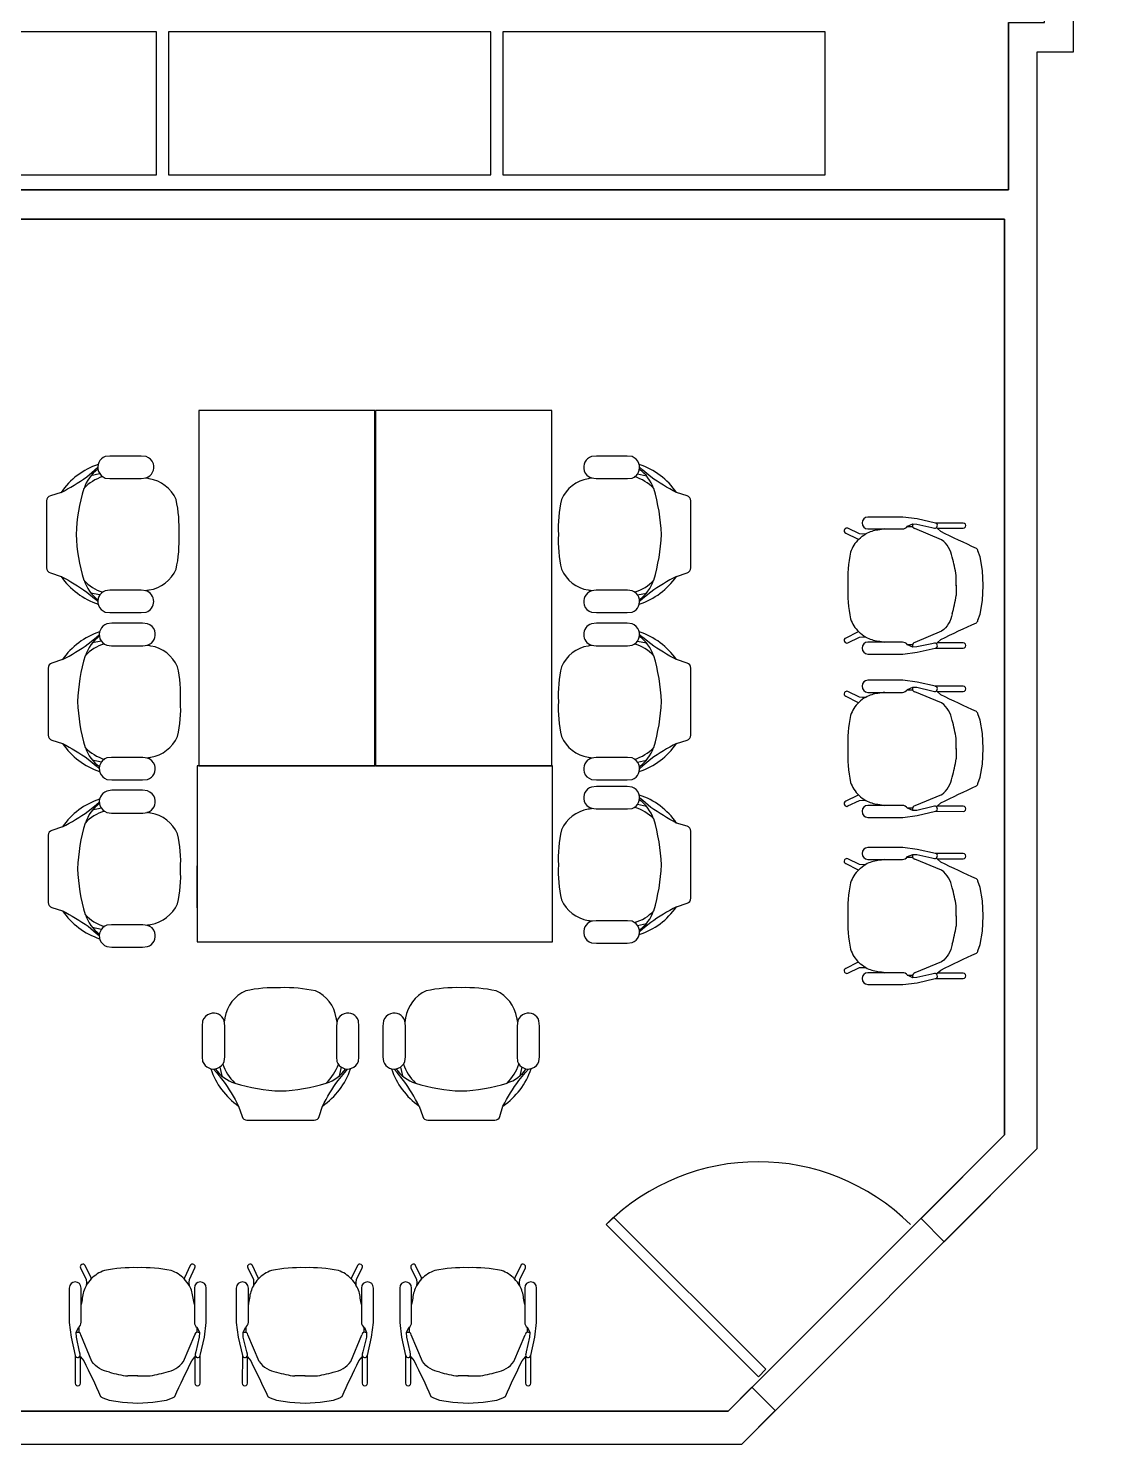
# Model space of a CAD drawing. Header units: inches. Extents: x 0 to 165, y 0 to 113.
# Drawn here: x 106.81 to 121.79, y 25.79 to 45.61 of the extents above; entities that cross this region are included whole.
import ezdxf

# ---------------------------------------------------------------- set-up
doc = ezdxf.new("R2010")
doc.units = ezdxf.units.IN
doc.header["$MEASUREMENT"] = 0
for name, color, linetype in [('COE', 2, 'Continuous'), ('Furnishings', 7, 'Continuous'), ('IntDoorsWindows', 4, 'Continuous'), ('IntWalls', 5, 'Continuous')]:
    doc.layers.add(name, color=color, linetype=linetype)

msp = doc.modelspace()

# ---------------------------------------------------------------- linework, layer by layer
at = {"layer": 'COE'}
for points in [[(89.7, 97.98), (125.427, 97.98), (125.427, 96.419), (127.255, 96.419), (127.255, 22.914), (125.427, 22.914), (125.427, 21.357), (89.617, 21.357), (89.617, 26.496), (88.95, 26.496), (88.95, 30.445), (93.216, 30.445), (97.807, 25.85), (116.764, 25.85), (120.89, 29.975), (120.89, 45.28), (121.396, 45.28), (121.363, 88.884), (117.394, 92.854), (94.06, 92.862), (94.06, 89.671), (89.7, 89.671)], [(94.253, 63.973), (94.253, 61.001), (91.421, 61.001), (91.421, 46.552), (94.361, 46.552), (94.361, 29.872), (97.778, 26.455), (104.238, 26.455), (104.238, 43.353), (120.486, 43.353), (120.486, 45.688), (120.988, 45.688), (120.988, 63.973)], [(104.646, 42.945), (104.646, 26.311), (116.574, 26.311), (120.433, 30.165), (120.433, 42.945)]]:
    msp.add_lwpolyline(points, close=True, dxfattribs=at)
at = {"layer": 'Furnishings'}
for points in [[(106.219, 43.563), (108.595, 43.563), (108.595, 45.56), (104.094, 45.56), (104.094, 43.563)], [(110.888, 43.563), (113.264, 43.563), (113.264, 45.56), (108.764, 45.56), (108.764, 43.563)], [(115.553, 43.563), (117.929, 43.563), (117.929, 45.56), (113.429, 45.56), (113.429, 43.563)], [(109.188, 35.316), (111.646, 35.316), (111.646, 40.273), (109.188, 40.273)], [(111.654, 35.316), (114.116, 35.316), (114.116, 40.273), (111.654, 40.273)], [(109.167, 35.316), (109.167, 32.858), (114.125, 32.858), (114.125, 35.316)]]:
    msp.add_lwpolyline(points, close=True, dxfattribs=at)
for points in [[(108.554, 39.532, 0.229209), (108.451, 39.631), (108.381, 39.639), (107.948, 39.639), (107.882, 39.631)], [(107.784, 39.52, 0.166356), (107.265, 39.129), (107.117, 39.083)], [(107.265, 39.129, 0.026532), (107.623, 39.347), (107.734, 39.441), (107.779, 39.483)], [(114.565, 39.433, 0.229257), (114.668, 39.334), (114.734, 39.326), (115.17, 39.326), (115.236, 39.33, 0.402579), (115.331, 39.536)], [(116.002, 39.083), (115.854, 39.129, 0.166368), (115.335, 39.52)], [(115.854, 39.129, -0.026521), (115.496, 39.347), (115.384, 39.441), (115.339, 39.483)], [(107.845, 39.351, 0.122565), (107.582, 39.186, 0.067047), (107.475, 38.544, 0.067467), (107.582, 37.906, 0.139534), (107.845, 37.741)], [(107.788, 39.425, 0.195652), (107.882, 39.33), (107.948, 39.326), (108.385, 39.326), (108.451, 39.334)], [(108.871, 38.058, 0.063127), (108.912, 38.544, 0.063129), (108.871, 39.034, 0.24696), (108.496, 39.322)], [(114.623, 39.322, 0.246947), (114.248, 39.034, 0.069367), (114.207, 38.544, 0.069418), (114.248, 38.058)], [(115.269, 37.741, 0.143246), (115.537, 37.906, 0.06276), (115.644, 38.544, 0.062369), (115.537, 39.186, 0.126416), (115.269, 39.351)], [(120.041, 38.35, -0.010146), (119.543, 38.585), (119.49, 38.63), (119.856, 38.63, 1.004466), (119.856, 38.704), (119.469, 38.704), (119.214, 38.762), (119.012, 38.787), (118.526, 38.787, 0.997063), (118.526, 38.622), (119.008, 38.622)], [(118.217, 38.564), (118.382, 38.482), (118.398, 38.478, -0.06998), (118.497, 38.552), (118.452, 38.548), (118.407, 38.552), (118.246, 38.63)], [(118.398, 38.478, 0.111473), (118.283, 38.297, 0.066499), (118.246, 37.832, 0.066499), (118.283, 37.366, 0.111458), (118.398, 37.185), (118.382, 37.181), (118.217, 37.099)], [(119.7, 38.227, 0.206201), (119.555, 38.47), (119.181, 38.626)], [(107.117, 38.009), (107.265, 37.959, 0.163162), (107.784, 37.572)], [(107.265, 37.959, -0.039099), (107.623, 37.741), (107.734, 37.65), (107.779, 37.609)], [(115.335, 37.572, 0.163173), (115.854, 37.959), (116.002, 38.009)], [(115.854, 37.959, 0.039087), (115.496, 37.741), (115.384, 37.65), (115.339, 37.609)], [(107.882, 37.461), (107.948, 37.453), (108.381, 37.453), (108.451, 37.461, 0.73436), (108.451, 37.757), (108.385, 37.766), (107.948, 37.766), (107.882, 37.757)], [(115.236, 37.296), (115.166, 37.304), (114.738, 37.304), (114.668, 37.296, 0.734361), (114.668, 37), (114.734, 36.992), (115.17, 36.992), (115.236, 37)], [(119.008, 37.041), (118.526, 37.041, 0.997054), (118.526, 36.876), (119.012, 36.876), (119.214, 36.901), (119.465, 36.959), (119.856, 36.959, 1.004485), (119.856, 37.033), (119.49, 37.033), (119.543, 37.078, -0.010146), (120.041, 37.313)], [(119.7, 37.436, -0.206188), (119.555, 37.193), (119.181, 37.037)], [(107.804, 37.185, 0.163161), (107.285, 36.798), (107.137, 36.749)], [(107.285, 36.798, 0.039111), (107.644, 37.016), (107.755, 37.107), (107.8, 37.148)], [(116.002, 36.749), (115.854, 36.798, 0.163179), (115.335, 37.185)], [(115.854, 36.798, -0.039087), (115.496, 37.016), (115.384, 37.107), (115.339, 37.148)], [(118.246, 37.033), (118.407, 37.111), (118.452, 37.115), (118.497, 37.111, -0.070013), (118.398, 37.185)], [(107.87, 37.016, 0.143258), (107.602, 36.852, 0.062759), (107.495, 36.213, 0.06237), (107.602, 35.571, 0.126427), (107.87, 35.406)], [(115.269, 35.406, 0.126402), (115.537, 35.571, 0.06237), (115.644, 36.213, 0.062759), (115.537, 36.852, 0.143233), (115.269, 37.016)], [(108.516, 35.435, 0.246964), (108.891, 35.723, 0.069367), (108.932, 36.213, 0.069419), (108.891, 36.699)], [(114.248, 36.699, 0.069419), (114.207, 36.213, 0.069367), (114.248, 35.723, 0.246949), (114.623, 35.435)], [(120.041, 36.073, -0.01013), (119.543, 36.308), (119.49, 36.353), (119.856, 36.353, 1.004522), (119.856, 36.427), (119.469, 36.427), (119.214, 36.485), (119.012, 36.51), (118.526, 36.51, 0.412545), (118.444, 36.427)], [(118.217, 36.287), (118.382, 36.205), (118.398, 36.201, 0.111442), (118.283, 36.02, 0.0665), (118.246, 35.555, 0.065403), (118.283, 35.085, 0.103703), (118.398, 34.904), (118.382, 34.9), (118.217, 34.822)], [(118.666, 36.325, 0.121603), (118.497, 36.271), (118.452, 36.271), (118.407, 36.275), (118.246, 36.353)], [(119.7, 35.95, 0.206184), (119.555, 36.193), (119.181, 36.349)], [(107.137, 35.674), (107.285, 35.629, 0.166348), (107.804, 35.237)], [(115.335, 35.237, 0.166366), (115.854, 35.629), (116.002, 35.674)], [(107.285, 35.629, -0.026535), (107.644, 35.41), (107.755, 35.316), (107.8, 35.275)], [(115.854, 35.629, 0.02651), (115.496, 35.41), (115.384, 35.316), (115.339, 35.275)], [(108.574, 35.324, 0.229302), (108.471, 35.423), (108.405, 35.431), (107.969, 35.431), (107.903, 35.427, 0.402607), (107.808, 35.221)], [(115.331, 35.332, 0.195646), (115.236, 35.427), (115.17, 35.431), (114.734, 35.431), (114.668, 35.423)], [(114.565, 35.225, 0.229222), (114.668, 35.126), (114.738, 35.118), (115.166, 35.118), (115.236, 35.126)], [(108.574, 34.863, 0.240039), (108.471, 34.966), (108.401, 34.974), (107.973, 34.974), (107.903, 34.962)], [(114.565, 34.822, 0.229216), (114.668, 34.723), (114.734, 34.715), (115.17, 34.715), (115.236, 34.719, 0.402577), (115.331, 34.925)], [(116.002, 34.472), (115.854, 34.517, 0.166368), (115.335, 34.908)], [(119.465, 34.682), (119.856, 34.678, 1.004485), (119.856, 34.752), (119.49, 34.752), (119.543, 34.797, -0.005049), (120.041, 35.036)], [(107.804, 34.85, 0.166984), (107.285, 34.463), (107.137, 34.414)], [(107.285, 34.463, 0.032822), (107.644, 34.682), (107.755, 34.772), (107.8, 34.813)], [(114.623, 34.71, 0.246933), (114.248, 34.422, 0.069366), (114.207, 33.932, 0.069419), (114.248, 33.446)], [(115.269, 33.129, 0.143256), (115.537, 33.294, 0.062763), (115.644, 33.932, 0.06237), (115.537, 34.575, 0.126401), (115.269, 34.739)], [(115.854, 34.517, -0.026521), (115.496, 34.735), (115.384, 34.83), (115.339, 34.871)], [(119.008, 34.764), (118.526, 34.764, 0.412516), (118.444, 34.682)], [(107.87, 34.682, 0.143258), (107.602, 34.517, 0.063549), (107.495, 33.879, 0.063553), (107.602, 33.241, 0.133995), (107.87, 33.072)], [(108.516, 33.101, 0.246964), (108.891, 33.389, 0.069367), (108.932, 33.879, 0.07049), (108.891, 34.365, 0.250767), (108.516, 34.657)], [(120.041, 33.739, -0.010138), (119.543, 33.973), (119.49, 34.019), (119.856, 34.019, 1.004522), (119.856, 34.093), (119.469, 34.093), (119.214, 34.15), (119.012, 34.175), (118.526, 34.175, 0.997046), (118.526, 34.01), (119.008, 34.01)], [(118.217, 33.953), (118.382, 33.87), (118.398, 33.866, -0.070015), (118.497, 33.94), (118.452, 33.936), (118.407, 33.94), (118.246, 34.019)], [(119.7, 33.615, 0.206184), (119.555, 33.858), (119.181, 34.015)], [(118.398, 33.866, 0.111442), (118.283, 33.685, 0.0665), (118.246, 33.22, 0.066498), (118.283, 32.755)], [(107.137, 33.339), (107.285, 33.294, 0.166348), (107.804, 32.903)], [(115.335, 32.961, 0.163178), (115.854, 33.348), (116.002, 33.397)], [(115.854, 33.348, 0.039086), (115.496, 33.129), (115.384, 33.039), (115.339, 32.998)], [(107.285, 33.294, -0.026535), (107.644, 33.076), (107.755, 32.981), (107.8, 32.944)], [(114.565, 32.948, 0.239976), (114.668, 32.845), (114.738, 32.841), (115.166, 32.841), (115.236, 32.849)], [(107.808, 32.886, 0.195633), (107.903, 32.792), (107.973, 32.783), (108.401, 32.783), (108.471, 32.792)], [(119.008, 32.429), (118.526, 32.429, 0.997021), (118.526, 32.265), (119.012, 32.265), (119.214, 32.289), (119.465, 32.347), (119.856, 32.347, 1.004447), (119.856, 32.421), (119.49, 32.421), (119.543, 32.466, -0.01013), (120.041, 32.701)], [(119.7, 32.825, -0.206197), (119.555, 32.582), (119.181, 32.425)], [(118.246, 32.421), (118.407, 32.499), (118.452, 32.503), (118.497, 32.499, -0.050299), (118.398, 32.569), (118.382, 32.569), (118.217, 32.487)], [(113.338, 32.174, 0.063061), (112.848, 32.219, 0.063004), (112.362, 32.174, 0.260106), (112.074, 31.799)], [(109.344, 31.857, 0.229289), (109.241, 31.758), (109.233, 31.684), (109.233, 31.256), (109.241, 31.19)], [(109.447, 31.095, 0.228235), (109.542, 31.19), (109.55, 31.256), (109.55, 31.688), (109.542, 31.758)], [(111.765, 31.758), (111.757, 31.684), (111.757, 31.256), (111.765, 31.19, 0.426469), (111.971, 31.095)], [(113.737, 31.857, 0.218816), (113.639, 31.758), (113.63, 31.688), (113.63, 31.256), (113.635, 31.19)], [(113.84, 31.095, 0.228251), (113.935, 31.19), (113.943, 31.256), (113.943, 31.684), (113.935, 31.758)], [(109.418, 31.087, 0.170948), (109.69, 30.889, 0.068207), (110.328, 30.778, 0.068213), (110.966, 30.889, 0.123386), (111.135, 31.153)], [(112.21, 30.889, 0.067387), (112.848, 30.778, 0.066973), (113.49, 30.889, 0.11589), (113.655, 31.153)], [(109.394, 31.083), (109.435, 31.038), (109.525, 30.926, -0.032811), (109.743, 30.568), (109.793, 30.42)], [(110.868, 30.42), (110.913, 30.568, 0.163484), (111.304, 31.087)], [(110.913, 30.568, -0.03279), (111.131, 30.926), (111.226, 31.038), (111.263, 31.083)], [(111.876, 31.087, 0.160292), (112.263, 30.568), (112.313, 30.42)], [(112.263, 30.568, 0.03908), (112.045, 30.926), (111.955, 31.038), (111.913, 31.083)], [(113.387, 30.42), (113.433, 30.568, 0.163484), (113.824, 31.087)], [(113.433, 30.568, -0.032599), (113.655, 30.926), (113.746, 31.038), (113.787, 31.083)], [(111.135, 28.271, 0.059863), (110.67, 28.312, 0.058769), (110.201, 28.271, 0.127969), (110.019, 28.155), (110.015, 28.172), (109.937, 28.341)], [(108.801, 28.271, 0.059863), (108.335, 28.312, 0.059864), (107.87, 28.271)], [(113.412, 28.271, 0.059864), (112.947, 28.312, 0.059862), (112.482, 28.271)], [(107.94, 26.854, -0.195484), (107.697, 27.003), (107.541, 27.377)], [(108.731, 26.854, 0.195497), (108.974, 27.003), (109.13, 27.377)], [(111.065, 26.854, 0.195515), (111.308, 27.003), (111.465, 27.377)], [(112.552, 26.854, -0.195487), (112.309, 27.003), (112.152, 27.377)], [(113.342, 26.854, 0.195462), (113.585, 27.003), (113.742, 27.377)], [(107.462, 27.093), (107.462, 26.702, 1.004063), (107.537, 26.702), (107.537, 27.068), (107.582, 27.011, -0.010211), (107.817, 26.517)], [(108.854, 26.517, -0.010171), (109.089, 27.011), (109.134, 27.068), (109.134, 26.702, 1.004155), (109.208, 26.702), (109.208, 27.093)], [(109.797, 27.093), (109.793, 26.702, 1.004193), (109.867, 26.702), (109.867, 27.068), (109.912, 27.011, -0.00507), (110.151, 26.517)], [(111.189, 26.517, -0.010171), (111.423, 27.011), (111.469, 27.068), (111.469, 26.702, 1.004155), (111.543, 26.702), (111.543, 27.093)], [(112.074, 27.093), (112.074, 26.702, 1.004342), (112.148, 26.702), (112.148, 27.068), (112.193, 27.011, -0.010219), (112.428, 26.517)], [(113.466, 26.517, -0.010235), (113.7, 27.011), (113.746, 27.068), (113.746, 26.702, 1.00423), (113.82, 26.702), (113.82, 27.093)]]:
    msp.add_lwpolyline(points, format="xyb", dxfattribs=at)
for points in [[(115.236, 39.631), (115.166, 39.639), (114.738, 39.639), (114.668, 39.631)], [(107.804, 39.392), (107.681, 39.363)], [(107.833, 39.347), (107.837, 39.359)], [(115.286, 39.347), (115.282, 39.359)], [(115.31, 39.392), (115.438, 39.363)], [(107.063, 39.013), (107.063, 38.544), (107.063, 38.079)], [(116.056, 38.079), (116.056, 38.544), (116.056, 39.013)], [(119.074, 38.655), (119.148, 38.655)], [(119.078, 38.659), (119.152, 38.692), (119.21, 38.688), (119.42, 38.643), (119.453, 38.634)], [(119.49, 38.63), (119.481, 38.639)], [(120.062, 37.346), (120.091, 37.432), (120.124, 37.622), (120.136, 37.832), (120.124, 38.042), (120.091, 38.231), (120.062, 38.317)], [(119.757, 37.827), (119.757, 37.972)], [(107.804, 37.7), (107.681, 37.724)], [(107.833, 37.745), (107.837, 37.733)], [(115.236, 37.757), (115.17, 37.766), (114.734, 37.766), (114.668, 37.757)], [(115.286, 37.745), (115.282, 37.733)], [(115.31, 37.7), (115.438, 37.724)], [(119.757, 37.836), (119.757, 37.692)], [(114.668, 37.461), (114.738, 37.453), (115.166, 37.453), (115.236, 37.461)], [(108.471, 37.296), (108.401, 37.304), (107.973, 37.304), (107.903, 37.296)], [(107.829, 37.057), (107.701, 37.033)], [(107.854, 37.012), (107.858, 37.024)], [(107.903, 37), (107.969, 36.992), (108.405, 36.992), (108.471, 37)], [(115.286, 37.012), (115.282, 37.024)], [(115.31, 37.057), (115.438, 37.033)], [(119.074, 37.008), (119.148, 37.008)], [(119.453, 37.029), (119.42, 37.02), (119.21, 36.975), (119.152, 36.971), (119.078, 37.004)], [(119.49, 37.033), (119.481, 37.024)], [(107.084, 36.679), (107.084, 36.213), (107.084, 35.744)], [(116.056, 35.744), (116.056, 36.213), (116.056, 36.679)], [(118.526, 36.341), (119.008, 36.341)], [(119.074, 36.378), (119.148, 36.378)], [(119.078, 36.382), (119.152, 36.415), (119.21, 36.411), (119.42, 36.362), (119.453, 36.353)], [(119.49, 36.353), (119.481, 36.362)], [(120.062, 35.069), (120.091, 35.155), (120.124, 35.34), (120.136, 35.555), (120.124, 35.765), (120.091, 35.954), (120.062, 36.04)], [(119.757, 35.55), (119.757, 35.695)], [(119.757, 35.555), (119.757, 35.415)], [(107.829, 35.365), (107.701, 35.394)], [(107.854, 35.41), (107.858, 35.398)], [(111.164, 35.316), (110.583, 35.316)], [(113.635, 35.316), (113.05, 35.316)], [(115.286, 35.41), (115.282, 35.398)], [(115.31, 35.365), (115.438, 35.394)], [(107.903, 35.126), (107.973, 35.118), (108.401, 35.118), (108.471, 35.126)], [(115.236, 35.019), (115.166, 35.027), (114.738, 35.027), (114.668, 35.019)], [(119.555, 34.912), (119.181, 34.756)], [(107.829, 34.727), (107.701, 34.698)], [(107.854, 34.678), (107.858, 34.694)], [(115.286, 34.735), (115.282, 34.748)], [(115.31, 34.78), (115.438, 34.752)], [(118.246, 34.756), (118.407, 34.834), (118.452, 34.838), (118.497, 34.834)], [(119.074, 34.731), (119.148, 34.731)], [(119.453, 34.752), (119.42, 34.743), (119.21, 34.694), (119.152, 34.69), (119.078, 34.723)], [(119.49, 34.752), (119.481, 34.748)], [(107.903, 34.665), (107.969, 34.657), (108.405, 34.657), (108.471, 34.665)], [(118.526, 34.595), (119.012, 34.595), (119.214, 34.624), (119.469, 34.682)], [(107.084, 34.348), (107.084, 33.879), (107.084, 33.409)], [(116.056, 33.467), (116.056, 33.932), (116.056, 34.402)], [(109.167, 33.335), (109.167, 33.92)], [(119.074, 34.043), (119.148, 34.043)], [(119.078, 34.048), (119.152, 34.08), (119.21, 34.076), (119.42, 34.031), (119.453, 34.023)], [(119.49, 34.019), (119.481, 34.027)], [(120.062, 32.734), (120.091, 32.821), (120.124, 33.006), (120.136, 33.22), (120.124, 33.43), (120.091, 33.619), (120.062, 33.706)], [(119.757, 33.216), (119.757, 33.36)], [(115.236, 33.146), (115.17, 33.154), (114.734, 33.154), (114.668, 33.146)], [(115.286, 33.133), (115.282, 33.121)], [(115.31, 33.088), (115.438, 33.113)], [(119.757, 33.22), (119.757, 33.08)], [(107.829, 33.031), (107.701, 33.059)], [(107.854, 33.076), (107.858, 33.063)], [(108.471, 33.088), (108.405, 33.096), (107.969, 33.096), (107.903, 33.092)], [(119.074, 32.396), (119.148, 32.396)], [(119.453, 32.417), (119.42, 32.409), (119.21, 32.363), (119.152, 32.359), (119.078, 32.392)], [(119.49, 32.421), (119.481, 32.413)], [(111.119, 31.758), (111.111, 31.688), (111.111, 31.256), (111.115, 31.19)], [(111.415, 31.19), (111.423, 31.256), (111.423, 31.684), (111.415, 31.758)], [(112.062, 31.19), (112.07, 31.256), (112.07, 31.688), (112.062, 31.758)], [(109.529, 31.141), (109.513, 31.141)], [(111.127, 31.141), (111.143, 31.141)], [(112.049, 31.141), (112.037, 31.141)], [(113.651, 31.141), (113.663, 31.141)], [(109.48, 31.112), (109.509, 30.988)], [(111.176, 31.112), (111.148, 30.988)], [(112.004, 31.112), (112.029, 30.988)], [(113.696, 31.112), (113.667, 30.988)], [(109.859, 30.371), (110.328, 30.371), (110.798, 30.371)], [(112.383, 30.371), (112.848, 30.371), (113.317, 30.371)], [(107.685, 28.155), (107.685, 28.172), (107.602, 28.341)], [(109.068, 28.341), (108.986, 28.172), (108.982, 28.155)], [(111.403, 28.341), (111.32, 28.172), (111.316, 28.155)], [(112.296, 28.155), (112.296, 28.172), (112.214, 28.341)], [(113.68, 28.341), (113.597, 28.172), (113.593, 28.155)], [(107.537, 28.308), (107.615, 28.147), (107.619, 28.106), (107.615, 28.061)], [(109.056, 28.061), (109.052, 28.106), (109.056, 28.147), (109.134, 28.308)], [(109.871, 28.308), (109.949, 28.147), (109.953, 28.106), (109.949, 28.061)], [(111.386, 28.061), (111.386, 28.106), (111.39, 28.147), (111.469, 28.308)], [(112.148, 28.308), (112.226, 28.147), (112.23, 28.106), (112.226, 28.061)], [(113.667, 28.061), (113.663, 28.106), (113.667, 28.147), (113.746, 28.308)], [(107.38, 28.028), (107.38, 27.546), (107.405, 27.344), (107.462, 27.089)], [(107.545, 27.55), (107.545, 28.028)], [(109.126, 28.028), (109.126, 27.55)], [(109.208, 27.089), (109.266, 27.344), (109.291, 27.546), (109.291, 28.028)], [(109.711, 28.028), (109.711, 27.546), (109.739, 27.344), (109.797, 27.089)], [(109.879, 27.55), (109.879, 28.028)], [(111.456, 28.028), (111.456, 27.55)], [(111.543, 27.089), (111.6, 27.344), (111.625, 27.546), (111.625, 28.028)], [(111.992, 28.028), (111.992, 27.546), (112.016, 27.344), (112.074, 27.089)], [(112.156, 27.55), (112.156, 28.028)], [(113.737, 28.028), (113.737, 27.55)], [(113.82, 27.089), (113.877, 27.344), (113.902, 27.546), (113.902, 28.028)], [(107.532, 27.105), (107.524, 27.138), (107.479, 27.344), (107.475, 27.406), (107.508, 27.476)], [(107.512, 27.484), (107.512, 27.41)], [(109.163, 27.476), (109.196, 27.406), (109.192, 27.344), (109.146, 27.138), (109.138, 27.105)], [(109.159, 27.484), (109.159, 27.41)], [(109.867, 27.105), (109.859, 27.138), (109.809, 27.344), (109.805, 27.406), (109.838, 27.476)], [(109.846, 27.484), (109.846, 27.41)], [(110.028, 27.003), (109.871, 27.377)], [(111.498, 27.476), (111.53, 27.406), (111.526, 27.344), (111.477, 27.138), (111.469, 27.105)], [(111.493, 27.484), (111.493, 27.41)], [(112.144, 27.105), (112.136, 27.138), (112.09, 27.344), (112.086, 27.406), (112.119, 27.476)], [(112.123, 27.484), (112.123, 27.41)], [(113.775, 27.476), (113.807, 27.406), (113.803, 27.344), (113.758, 27.138), (113.75, 27.105)], [(113.77, 27.484), (113.77, 27.41)], [(107.537, 27.068), (107.528, 27.077)], [(109.134, 27.068), (109.142, 27.077)], [(109.867, 27.068), (109.863, 27.077)], [(111.469, 27.068), (111.477, 27.077)], [(112.148, 27.068), (112.14, 27.077)], [(113.746, 27.068), (113.754, 27.077)], [(108.335, 26.801), (108.195, 26.801)], [(108.331, 26.801), (108.475, 26.801)], [(110.67, 26.801), (110.53, 26.801)], [(110.666, 26.801), (110.81, 26.801)], [(112.951, 26.801), (112.807, 26.801)], [(112.943, 26.801), (113.087, 26.801)], [(107.849, 26.496), (107.936, 26.463), (108.121, 26.434), (108.335, 26.422), (108.545, 26.434), (108.735, 26.463), (108.821, 26.496)], [(110.184, 26.496), (110.271, 26.463), (110.456, 26.434), (110.67, 26.422), (110.88, 26.434), (111.069, 26.463), (111.156, 26.496)], [(112.461, 26.496), (112.548, 26.463), (112.733, 26.434), (112.947, 26.422), (113.157, 26.434), (113.346, 26.463), (113.433, 26.496)]]:
    msp.add_lwpolyline(points, dxfattribs=at)
for centre, radius, start, end in [((108.088, 39.027), 0.527, 125.8531, 162.406), ((115.045, 39.033), 0.511, 17.4669, 55.4268), ((108.099, 38.066), 0.537, 197.3593, 233.5517), ((115.035, 38.06), 0.521, 305.1697, 342.772), ((108.104, 36.697), 0.521, 125.1718, 162.7721), ((115.035, 36.697), 0.521, 17.2275, 54.8321), ((108.094, 35.725), 0.511, 197.4654, 235.4248), ((115.045, 35.724), 0.511, 304.5713, 342.535), ((108.091, 34.372), 0.506, 124.5712, 163.3728), ((115.045, 34.421), 0.511, 17.4656, 55.4268), ((108.091, 33.385), 0.506, 196.6241, 235.4307), ((115.035, 33.448), 0.521, 305.1697, 342.7733), ((110.394, 30.262), 1.958, 77.5019, 91.9353), ((110.822, 31.374), 0.506, 286.6198, 325.4332), ((113.337, 31.377), 0.511, 287.4624, 325.4273), ((111.504, 27.367), 0.0441, 53.1341, 135.039)]:
    msp.add_arc(centre, radius, start, end, dxfattribs=at)
for points in [[(107.882, 39.631), (107.8, 39.602), (107.759, 39.507), (107.788, 39.425)], [(108.451, 39.334), (108.533, 39.359), (108.578, 39.45), (108.554, 39.532)], [(114.668, 39.631), (114.586, 39.606), (114.54, 39.516), (114.565, 39.433)], [(115.331, 39.536), (115.314, 39.581), (115.277, 39.614), (115.236, 39.631)], [(108.496, 39.322), (108.479, 39.326), (108.459, 39.33), (108.442, 39.33)], [(114.676, 39.33), (114.66, 39.33), (114.639, 39.326), (114.623, 39.322)], [(107.117, 39.083), (107.084, 39.075), (107.063, 39.046), (107.063, 39.013)], [(116.056, 39.013), (116.056, 39.046), (116.031, 39.075), (116.002, 39.083)], [(119.008, 38.622), (119.037, 38.622), (119.061, 38.634), (119.078, 38.659)], [(119.156, 38.692), (119.14, 38.676), (119.144, 38.651), (119.16, 38.639)], [(119.453, 38.634), (119.473, 38.63), (119.49, 38.639), (119.494, 38.659)], [(119.494, 38.659), (119.502, 38.68), (119.49, 38.7), (119.469, 38.704)], [(118.197, 38.614), (118.188, 38.597), (118.197, 38.573), (118.217, 38.564)], [(118.246, 38.63), (118.23, 38.639), (118.209, 38.63), (118.197, 38.614)], [(118.666, 38.606), (118.608, 38.597), (118.551, 38.581), (118.497, 38.552)], [(118.761, 38.622), (118.732, 38.614), (118.699, 38.61), (118.666, 38.606)], [(119.16, 38.639), (119.164, 38.63), (119.173, 38.63), (119.181, 38.626)], [(120.062, 38.317), (120.058, 38.33), (120.05, 38.342), (120.041, 38.35)], [(107.063, 38.079), (107.063, 38.046), (107.084, 38.017), (107.117, 38.009)], [(108.496, 37.77), (108.661, 37.794), (108.801, 37.906), (108.871, 38.058)], [(114.248, 38.058), (114.318, 37.906), (114.458, 37.794), (114.623, 37.77)], [(116.002, 38.009), (116.031, 38.017), (116.056, 38.046), (116.056, 38.079)], [(119.757, 37.972), (119.745, 38.058), (119.728, 38.144), (119.7, 38.227)], [(107.882, 37.757), (107.8, 37.729), (107.759, 37.638), (107.788, 37.556)], [(108.442, 37.762), (108.459, 37.762), (108.479, 37.766), (108.496, 37.77)], [(114.668, 37.757), (114.586, 37.729), (114.54, 37.642), (114.565, 37.56)], [(114.623, 37.77), (114.639, 37.766), (114.66, 37.762), (114.676, 37.762)], [(115.331, 37.667), (115.314, 37.708), (115.277, 37.745), (115.236, 37.757)], [(115.236, 37.461), (115.319, 37.49), (115.36, 37.58), (115.331, 37.667)], [(119.7, 37.436), (119.728, 37.519), (119.745, 37.605), (119.757, 37.692)], [(107.788, 37.556), (107.804, 37.51), (107.841, 37.477), (107.882, 37.461)], [(114.565, 37.56), (114.582, 37.51), (114.619, 37.473), (114.668, 37.461)], [(107.903, 37.296), (107.821, 37.267), (107.779, 37.177), (107.808, 37.09)], [(108.574, 37.197), (108.558, 37.247), (108.521, 37.284), (108.471, 37.296)], [(115.331, 37.202), (115.314, 37.247), (115.277, 37.28), (115.236, 37.296)], [(120.041, 37.313), (120.05, 37.321), (120.058, 37.333), (120.062, 37.346)], [(107.808, 37.09), (107.825, 37.049), (107.862, 37.012), (107.903, 37)], [(108.471, 37), (108.554, 37.024), (108.599, 37.115), (108.574, 37.197)], [(115.236, 37), (115.319, 37.029), (115.36, 37.119), (115.331, 37.202)], [(118.217, 37.099), (118.197, 37.09), (118.188, 37.07), (118.197, 37.049)], [(118.497, 37.111), (118.551, 37.082), (118.608, 37.066), (118.666, 37.057)], [(108.516, 36.987), (108.5, 36.992), (108.479, 36.996), (108.463, 36.996)], [(108.891, 36.699), (108.821, 36.852), (108.681, 36.963), (108.516, 36.987)], [(114.623, 36.987), (114.458, 36.963), (114.318, 36.852), (114.248, 36.699)], [(114.676, 36.996), (114.66, 36.996), (114.639, 36.992), (114.623, 36.987)], [(118.197, 37.049), (118.209, 37.033), (118.23, 37.024), (118.246, 37.033)], [(118.666, 37.057), (118.699, 37.053), (118.732, 37.049), (118.761, 37.041)], [(119.078, 37.004), (119.061, 37.029), (119.037, 37.041), (119.008, 37.041)], [(119.181, 37.037), (119.16, 37.033), (119.144, 37.012), (119.148, 36.992)], [(119.148, 36.992), (119.148, 36.983), (119.152, 36.975), (119.156, 36.971)], [(119.494, 37.004), (119.49, 37.02), (119.473, 37.033), (119.453, 37.029)], [(119.469, 36.959), (119.49, 36.963), (119.502, 36.983), (119.494, 37.004)], [(107.137, 36.749), (107.108, 36.74), (107.084, 36.712), (107.084, 36.679)], [(116.056, 36.679), (116.056, 36.712), (116.031, 36.74), (116.002, 36.749)], [(118.197, 36.337), (118.188, 36.316), (118.197, 36.296), (118.217, 36.287)], [(118.246, 36.353), (118.23, 36.362), (118.209, 36.353), (118.197, 36.337)], [(118.497, 36.271), (118.46, 36.255), (118.427, 36.23), (118.398, 36.201)], [(118.444, 36.427), (118.444, 36.378), (118.481, 36.341), (118.526, 36.341)], [(118.761, 36.341), (118.732, 36.337), (118.699, 36.333), (118.666, 36.325)], [(119.008, 36.341), (119.037, 36.341), (119.061, 36.357), (119.078, 36.382)], [(119.156, 36.415), (119.14, 36.399), (119.144, 36.374), (119.16, 36.357)], [(119.16, 36.357), (119.164, 36.353), (119.173, 36.349), (119.181, 36.349)], [(119.453, 36.353), (119.473, 36.349), (119.49, 36.362), (119.494, 36.382)], [(119.469, 36.423), (119.469, 36.427), (119.469, 36.427), (119.469, 36.427)], [(119.494, 36.382), (119.502, 36.403), (119.49, 36.419), (119.469, 36.423)], [(120.062, 36.04), (120.058, 36.053), (120.05, 36.061), (120.041, 36.073)], [(119.757, 35.695), (119.745, 35.781), (119.728, 35.867), (119.7, 35.95)], [(107.084, 35.744), (107.084, 35.711), (107.108, 35.682), (107.137, 35.674)], [(116.002, 35.674), (116.031, 35.682), (116.056, 35.711), (116.056, 35.744)], [(108.463, 35.427), (108.479, 35.427), (108.5, 35.431), (108.516, 35.435)], [(108.471, 35.126), (108.554, 35.151), (108.599, 35.242), (108.574, 35.324)], [(114.668, 35.423), (114.586, 35.398), (114.54, 35.307), (114.565, 35.225)], [(114.623, 35.435), (114.639, 35.431), (114.66, 35.427), (114.676, 35.427)], [(115.236, 35.126), (115.319, 35.155), (115.36, 35.25), (115.331, 35.332)], [(119.7, 35.155), (119.728, 35.242), (119.745, 35.328), (119.757, 35.415)], [(107.808, 35.221), (107.825, 35.176), (107.862, 35.143), (107.903, 35.126)], [(119.555, 34.912), (119.634, 34.974), (119.687, 35.06), (119.7, 35.155)], [(107.903, 34.962), (107.821, 34.933), (107.779, 34.842), (107.808, 34.76)], [(114.668, 35.019), (114.586, 34.995), (114.54, 34.904), (114.565, 34.822)], [(115.331, 34.925), (115.314, 34.97), (115.277, 35.003), (115.236, 35.019)], [(118.398, 34.904), (118.427, 34.875), (118.46, 34.855), (118.497, 34.834)], [(120.041, 35.036), (120.05, 35.044), (120.058, 35.056), (120.062, 35.069)], [(107.808, 34.76), (107.825, 34.715), (107.862, 34.682), (107.903, 34.665)], [(108.471, 34.665), (108.554, 34.694), (108.599, 34.78), (108.574, 34.863)], [(114.676, 34.719), (114.66, 34.715), (114.639, 34.715), (114.623, 34.71)], [(118.217, 34.822), (118.197, 34.813), (118.188, 34.789), (118.197, 34.772)], [(118.197, 34.772), (118.209, 34.752), (118.23, 34.743), (118.246, 34.756)], [(118.497, 34.834), (118.551, 34.805), (118.608, 34.785), (118.666, 34.78)], [(118.666, 34.78), (118.699, 34.776), (118.732, 34.768), (118.761, 34.764)], [(119.078, 34.723), (119.061, 34.748), (119.037, 34.764), (119.008, 34.764)], [(119.181, 34.756), (119.16, 34.756), (119.144, 34.735), (119.148, 34.71)], [(119.148, 34.71), (119.148, 34.706), (119.152, 34.698), (119.156, 34.69)], [(119.494, 34.723), (119.49, 34.743), (119.473, 34.756), (119.453, 34.752)], [(119.469, 34.682), (119.49, 34.686), (119.502, 34.706), (119.494, 34.723)], [(108.516, 34.657), (108.5, 34.657), (108.479, 34.661), (108.463, 34.665)], [(118.444, 34.682), (118.444, 34.632), (118.481, 34.595), (118.526, 34.595)], [(107.137, 34.414), (107.108, 34.406), (107.084, 34.377), (107.084, 34.348)], [(116.056, 34.402), (116.056, 34.435), (116.031, 34.463), (116.002, 34.472)], [(119.494, 34.048), (119.502, 34.068), (119.49, 34.089), (119.469, 34.093)], [(118.197, 34.002), (118.188, 33.982), (118.197, 33.961), (118.217, 33.953)], [(118.246, 34.019), (118.23, 34.027), (118.209, 34.019), (118.197, 34.002)], [(118.666, 33.994), (118.608, 33.986), (118.551, 33.969), (118.497, 33.94)], [(118.761, 34.01), (118.732, 34.002), (118.699, 33.998), (118.666, 33.994)], [(119.008, 34.01), (119.037, 34.01), (119.061, 34.023), (119.078, 34.048)], [(119.156, 34.08), (119.14, 34.064), (119.144, 34.039), (119.16, 34.027)], [(119.16, 34.027), (119.164, 34.019), (119.173, 34.019), (119.181, 34.015)], [(119.453, 34.023), (119.473, 34.019), (119.49, 34.027), (119.494, 34.048)], [(120.062, 33.706), (120.058, 33.718), (120.05, 33.73), (120.041, 33.739)], [(119.757, 33.36), (119.745, 33.446), (119.728, 33.533), (119.7, 33.615)], [(107.084, 33.409), (107.084, 33.376), (107.108, 33.348), (107.137, 33.339)], [(114.248, 33.446), (114.318, 33.294), (114.458, 33.183), (114.623, 33.158)], [(116.002, 33.397), (116.031, 33.405), (116.056, 33.434), (116.056, 33.467)], [(108.463, 33.092), (108.479, 33.096), (108.5, 33.096), (108.516, 33.101)], [(114.668, 33.146), (114.586, 33.117), (114.54, 33.031), (114.565, 32.948)], [(114.623, 33.158), (114.639, 33.154), (114.66, 33.15), (114.676, 33.15)], [(115.331, 33.051), (115.314, 33.096), (115.277, 33.129), (115.236, 33.146)], [(107.903, 33.092), (107.821, 33.063), (107.779, 32.969), (107.808, 32.886)], [(108.574, 32.989), (108.558, 33.039), (108.521, 33.076), (108.471, 33.088)], [(108.471, 32.792), (108.554, 32.816), (108.599, 32.907), (108.574, 32.989)], [(115.236, 32.849), (115.319, 32.878), (115.36, 32.969), (115.331, 33.051)], [(119.7, 32.825), (119.728, 32.907), (119.745, 32.993), (119.757, 33.08)], [(118.283, 32.755), (118.308, 32.685), (118.349, 32.623), (118.398, 32.569)], [(120.041, 32.701), (120.05, 32.709), (120.058, 32.722), (120.062, 32.734)], [(118.217, 32.487), (118.197, 32.479), (118.188, 32.458), (118.197, 32.438)], [(118.197, 32.438), (118.209, 32.421), (118.23, 32.413), (118.246, 32.421)], [(118.497, 32.499), (118.551, 32.471), (118.608, 32.454), (118.666, 32.446)], [(118.666, 32.446), (118.699, 32.442), (118.732, 32.438), (118.761, 32.429)], [(119.078, 32.392), (119.061, 32.417), (119.037, 32.429), (119.008, 32.429)], [(119.181, 32.425), (119.16, 32.421), (119.144, 32.401), (119.148, 32.38)], [(119.148, 32.38), (119.148, 32.372), (119.152, 32.363), (119.156, 32.359)], [(119.494, 32.392), (119.49, 32.409), (119.473, 32.421), (119.453, 32.417)], [(119.469, 32.347), (119.49, 32.351), (119.502, 32.372), (119.494, 32.392)], [(109.842, 32.174), (109.686, 32.108), (109.579, 31.968), (109.55, 31.799)], [(110.328, 32.219), (110.163, 32.223), (109.999, 32.211), (109.842, 32.174)], [(111.106, 31.799), (111.078, 31.968), (110.971, 32.108), (110.818, 32.174)], [(113.626, 31.799), (113.597, 31.968), (113.49, 32.108), (113.338, 32.174)], [(109.542, 31.758), (109.513, 31.841), (109.426, 31.886), (109.344, 31.857)], [(109.55, 31.799), (109.55, 31.783), (109.546, 31.766), (109.542, 31.746)], [(111.115, 31.746), (111.111, 31.766), (111.111, 31.783), (111.106, 31.799)], [(111.218, 31.857), (111.168, 31.841), (111.131, 31.804), (111.119, 31.758)], [(111.415, 31.758), (111.39, 31.841), (111.3, 31.886), (111.218, 31.857)], [(111.864, 31.857), (111.815, 31.841), (111.778, 31.804), (111.765, 31.758)], [(112.062, 31.758), (112.037, 31.841), (111.946, 31.886), (111.864, 31.857)], [(112.074, 31.799), (112.07, 31.783), (112.066, 31.766), (112.066, 31.746)], [(113.635, 31.746), (113.635, 31.766), (113.63, 31.783), (113.626, 31.799)], [(113.935, 31.758), (113.91, 31.841), (113.82, 31.886), (113.737, 31.857)], [(109.241, 31.19), (109.274, 31.108), (109.365, 31.062), (109.447, 31.095)], [(109.525, 31.153), (109.554, 31.054), (109.612, 30.964), (109.69, 30.889)], [(111.115, 31.19), (111.143, 31.108), (111.238, 31.062), (111.32, 31.095)], [(111.32, 31.095), (111.362, 31.112), (111.399, 31.145), (111.415, 31.19)], [(111.971, 31.095), (112.012, 31.112), (112.049, 31.145), (112.062, 31.19)], [(112.045, 31.153), (112.074, 31.054), (112.132, 30.964), (112.21, 30.889)], [(113.635, 31.19), (113.667, 31.108), (113.758, 31.062), (113.84, 31.095)], [(109.356, 31.087), (109.422, 30.877), (109.562, 30.696), (109.743, 30.568)], [(111.942, 31.087), (112.004, 30.992), (112.103, 30.922), (112.21, 30.889)], [(109.793, 30.42), (109.801, 30.391), (109.83, 30.371), (109.859, 30.371)], [(110.798, 30.371), (110.831, 30.371), (110.859, 30.391), (110.868, 30.42)], [(112.313, 30.42), (112.321, 30.391), (112.35, 30.371), (112.383, 30.371)], [(113.317, 30.371), (113.35, 30.371), (113.379, 30.391), (113.387, 30.42)], [(107.553, 28.357), (107.537, 28.349), (107.528, 28.328), (107.537, 28.308)], [(107.602, 28.341), (107.594, 28.361), (107.574, 28.365), (107.553, 28.357)], [(109.118, 28.357), (109.097, 28.365), (109.076, 28.361), (109.068, 28.341)], [(109.134, 28.308), (109.142, 28.328), (109.134, 28.349), (109.118, 28.357)], [(109.888, 28.357), (109.867, 28.349), (109.859, 28.328), (109.871, 28.308)], [(109.937, 28.341), (109.929, 28.361), (109.904, 28.365), (109.888, 28.357)], [(111.452, 28.357), (111.432, 28.365), (111.411, 28.361), (111.403, 28.341)], [(111.469, 28.308), (111.477, 28.328), (111.469, 28.349), (111.452, 28.357)], [(112.165, 28.357), (112.148, 28.349), (112.14, 28.328), (112.148, 28.308)], [(112.214, 28.341), (112.206, 28.361), (112.185, 28.365), (112.165, 28.357)], [(113.729, 28.357), (113.713, 28.365), (113.688, 28.361), (113.68, 28.341)], [(113.746, 28.308), (113.754, 28.328), (113.746, 28.349), (113.729, 28.357)], [(107.685, 28.155), (107.66, 28.127), (107.635, 28.098), (107.615, 28.061)], [(107.87, 28.271), (107.8, 28.25), (107.738, 28.209), (107.685, 28.155)], [(108.982, 28.155), (108.932, 28.209), (108.871, 28.25), (108.801, 28.271)], [(109.056, 28.061), (109.035, 28.098), (109.011, 28.127), (108.982, 28.155)], [(110.019, 28.155), (109.991, 28.127), (109.97, 28.098), (109.949, 28.061)], [(111.316, 28.155), (111.267, 28.209), (111.205, 28.25), (111.135, 28.271)], [(111.386, 28.061), (111.37, 28.098), (111.345, 28.127), (111.316, 28.155)], [(112.296, 28.155), (112.272, 28.127), (112.247, 28.098), (112.226, 28.061)], [(112.482, 28.271), (112.412, 28.25), (112.35, 28.209), (112.296, 28.155)], [(113.593, 28.155), (113.544, 28.209), (113.482, 28.25), (113.412, 28.271)], [(113.667, 28.061), (113.647, 28.098), (113.622, 28.127), (113.593, 28.155)], [(107.462, 28.114), (107.417, 28.114), (107.38, 28.077), (107.38, 28.028)], [(107.545, 28.028), (107.545, 28.077), (107.508, 28.114), (107.462, 28.114)], [(107.615, 28.061), (107.586, 28.007), (107.569, 27.95), (107.561, 27.888)], [(109.109, 27.888), (109.101, 27.95), (109.085, 28.007), (109.056, 28.061)], [(109.208, 28.114), (109.163, 28.114), (109.126, 28.077), (109.126, 28.028)], [(109.291, 28.028), (109.291, 28.077), (109.254, 28.114), (109.208, 28.114)], [(109.797, 28.114), (109.748, 28.114), (109.711, 28.077), (109.711, 28.028)], [(109.879, 28.028), (109.879, 28.077), (109.842, 28.114), (109.797, 28.114)], [(109.949, 28.061), (109.921, 28.007), (109.9, 27.95), (109.896, 27.888)], [(111.44, 27.888), (111.436, 27.95), (111.419, 28.007), (111.386, 28.061)], [(111.543, 28.114), (111.493, 28.114), (111.456, 28.077), (111.456, 28.028)], [(111.625, 28.028), (111.625, 28.077), (111.588, 28.114), (111.543, 28.114)], [(112.074, 28.114), (112.029, 28.114), (111.992, 28.077), (111.992, 28.028)], [(112.156, 28.028), (112.156, 28.077), (112.119, 28.114), (112.074, 28.114)], [(112.226, 28.061), (112.198, 28.007), (112.181, 27.95), (112.173, 27.888)], [(113.721, 27.888), (113.713, 27.95), (113.696, 28.007), (113.667, 28.061)], [(113.82, 28.114), (113.775, 28.114), (113.737, 28.077), (113.737, 28.028)], [(113.902, 28.028), (113.902, 28.077), (113.865, 28.114), (113.82, 28.114)], [(107.561, 27.888), (107.557, 27.859), (107.553, 27.826), (107.545, 27.797)], [(109.126, 27.797), (109.118, 27.826), (109.114, 27.859), (109.109, 27.888)], [(109.896, 27.888), (109.892, 27.859), (109.883, 27.826), (109.879, 27.797)], [(111.456, 27.797), (111.452, 27.826), (111.448, 27.859), (111.44, 27.888)], [(112.173, 27.888), (112.169, 27.859), (112.165, 27.826), (112.156, 27.797)], [(113.737, 27.797), (113.729, 27.826), (113.725, 27.859), (113.721, 27.888)], [(107.508, 27.476), (107.532, 27.492), (107.545, 27.521), (107.545, 27.55)], [(109.126, 27.55), (109.126, 27.521), (109.138, 27.492), (109.163, 27.476)], [(109.838, 27.476), (109.863, 27.492), (109.879, 27.521), (109.879, 27.55)], [(111.456, 27.55), (111.456, 27.521), (111.473, 27.492), (111.498, 27.476)], [(112.119, 27.476), (112.144, 27.492), (112.156, 27.521), (112.156, 27.55)], [(113.737, 27.55), (113.737, 27.521), (113.75, 27.492), (113.775, 27.476)], [(107.495, 27.41), (107.487, 27.41), (107.479, 27.406), (107.475, 27.402)], [(107.541, 27.377), (107.537, 27.398), (107.516, 27.414), (107.495, 27.41)], [(109.142, 27.398), (109.134, 27.39), (109.134, 27.381), (109.13, 27.377)], [(109.196, 27.402), (109.179, 27.414), (109.155, 27.414), (109.142, 27.398)], [(109.826, 27.41), (109.822, 27.41), (109.813, 27.406), (109.805, 27.402)], [(109.871, 27.377), (109.871, 27.398), (109.851, 27.414), (109.826, 27.41)], [(111.473, 27.398), (111.469, 27.39), (111.465, 27.381), (111.465, 27.377)], [(112.107, 27.41), (112.099, 27.41), (112.09, 27.406), (112.086, 27.402)], [(112.152, 27.377), (112.148, 27.398), (112.128, 27.414), (112.107, 27.41)], [(113.754, 27.398), (113.746, 27.39), (113.746, 27.381), (113.742, 27.377)], [(113.807, 27.402), (113.791, 27.414), (113.766, 27.414), (113.754, 27.398)], [(107.462, 27.089), (107.467, 27.068), (107.487, 27.056), (107.508, 27.06)], [(107.508, 27.06), (107.524, 27.064), (107.537, 27.085), (107.532, 27.105)], [(109.138, 27.105), (109.134, 27.085), (109.142, 27.064), (109.163, 27.06)], [(109.163, 27.06), (109.184, 27.056), (109.204, 27.068), (109.208, 27.089)], [(109.797, 27.089), (109.801, 27.068), (109.822, 27.056), (109.838, 27.06)], [(109.838, 27.06), (109.859, 27.064), (109.871, 27.085), (109.867, 27.105)], [(110.028, 27.003), (110.089, 26.924), (110.176, 26.871), (110.271, 26.854)], [(111.469, 27.105), (111.465, 27.085), (111.477, 27.064), (111.498, 27.06)], [(111.498, 27.06), (111.518, 27.056), (111.535, 27.068), (111.539, 27.089)], [(111.539, 27.089), (111.539, 27.089), (111.543, 27.089), (111.543, 27.089)], [(112.074, 27.089), (112.078, 27.068), (112.099, 27.056), (112.119, 27.06)], [(112.119, 27.06), (112.136, 27.064), (112.148, 27.085), (112.144, 27.105)], [(113.75, 27.105), (113.746, 27.085), (113.754, 27.064), (113.775, 27.06)], [(113.775, 27.06), (113.795, 27.056), (113.816, 27.068), (113.82, 27.089)], [(107.94, 26.854), (108.022, 26.83), (108.109, 26.809), (108.195, 26.801)], [(108.475, 26.801), (108.562, 26.809), (108.648, 26.83), (108.731, 26.854)], [(110.271, 26.854), (110.357, 26.83), (110.443, 26.809), (110.53, 26.801)], [(110.81, 26.801), (110.896, 26.809), (110.983, 26.83), (111.065, 26.854)], [(112.552, 26.854), (112.634, 26.83), (112.72, 26.809), (112.807, 26.801)], [(113.087, 26.801), (113.173, 26.809), (113.26, 26.83), (113.342, 26.854)], [(107.817, 26.517), (107.825, 26.504), (107.837, 26.5), (107.849, 26.496)], [(108.821, 26.496), (108.834, 26.5), (108.846, 26.504), (108.854, 26.517)], [(110.151, 26.517), (110.159, 26.504), (110.172, 26.5), (110.184, 26.496)], [(111.156, 26.496), (111.168, 26.5), (111.176, 26.504), (111.189, 26.517)], [(112.428, 26.517), (112.436, 26.504), (112.449, 26.5), (112.461, 26.496)], [(113.433, 26.496), (113.445, 26.5), (113.457, 26.504), (113.466, 26.517)]]:
    msp.add_open_spline(points, degree=3, dxfattribs=at)
at = {"layer": 'IntDoorsWindows'}
msp.add_lwpolyline([(114.874, 28.913), (114.977, 29.016), (117.101, 26.895), (116.999, 26.788)], close=True, dxfattribs=at)
msp.add_arc((116.996, 26.783), 3.007, 45.1, 134.9, dxfattribs=at)
at = {"layer": 'IntWalls'}
for points in [[(93.216, 30.445), (97.807, 25.85), (116.764, 25.85), (117.233, 26.319), (116.908, 26.644), (116.574, 26.311), (104.646, 26.311), (104.646, 42.945), (120.433, 42.945), (120.433, 30.165), (119.267, 28.999), (119.588, 28.674), (120.89, 29.975), (120.89, 42.945), (120.89, 45.28), (121.396, 45.28), (121.396, 46.021)], [(120.486, 45.688), (120.486, 43.353), (104.238, 43.353), (104.238, 26.455), (100.78, 26.455), (97.778, 26.455), (94.361, 29.872)]]:
    msp.add_lwpolyline(points, dxfattribs=at)

doc.saveas('drawing.dxf')
